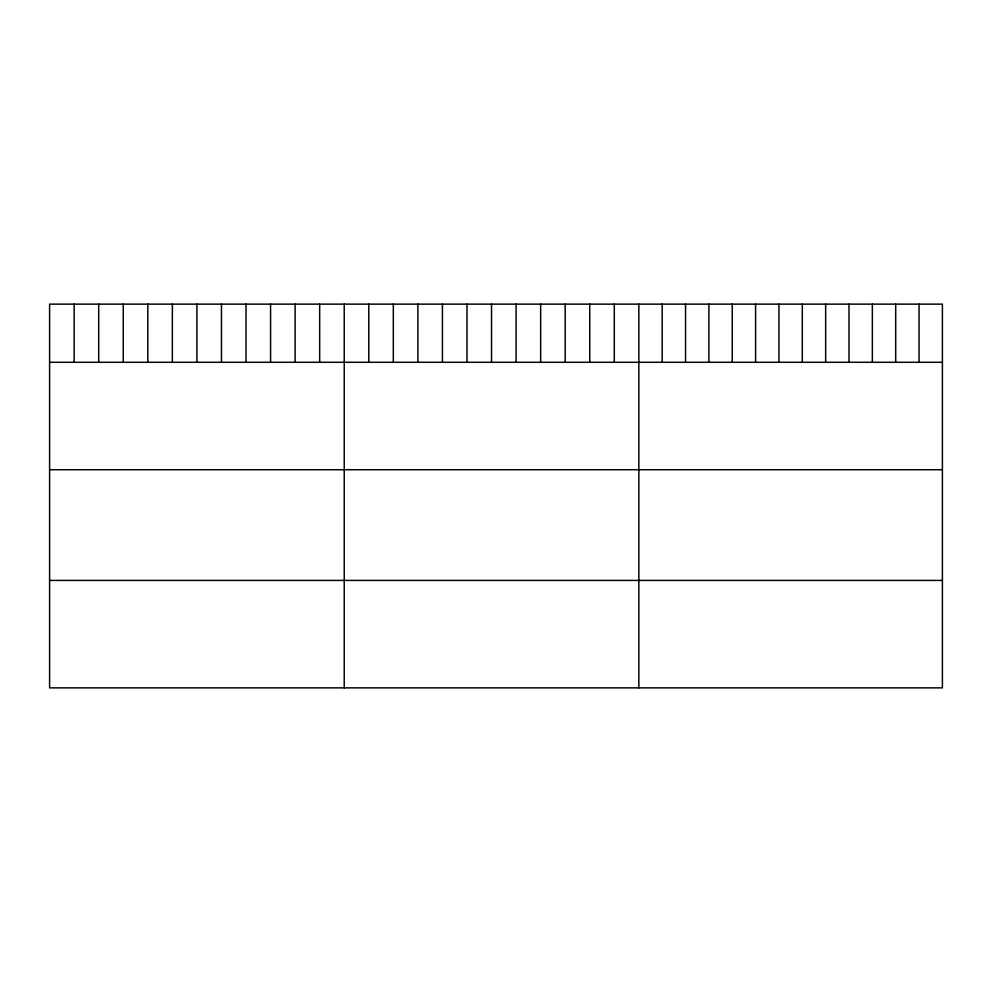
<?xml version="1.0" encoding="UTF-8"?>
<svg xmlns="http://www.w3.org/2000/svg" width="992" height="992" viewBox="0 0 992 992"><rect width="100%" height="100%" fill="white"/><g stroke="black" fill="none" stroke-linecap="round" stroke-linejoin="round"><path stroke-width="1.49" d="M942.4 362.291L942.4 687.865L49.6 687.865L49.6 304.135L942.4 304.135L942.4 362.291L49.6 362.291M49.6 469.724L942.4 469.724M49.6 580.419L942.4 580.419M919.051 304.135L919.051 362.291M895.702 304.135L895.702 362.291M872.352 304.135L872.352 362.291M849.003 304.135L849.003 362.291M825.654 304.135L825.654 362.291M802.305 304.135L802.305 362.291M778.943 304.135L778.943 362.291M755.594 304.135L755.594 362.291M732.245 304.135L732.245 362.291M708.896 304.135L708.896 362.291M685.546 304.135L685.546 362.291M662.197 304.135L662.197 362.291M638.848 304.135L638.848 687.865M614.296 304.135L614.296 362.291M589.744 304.135L589.744 362.291M565.192 304.135L565.192 362.291M540.64 304.135L540.64 362.291M516.088 304.135L516.088 362.291M491.536 304.135L491.536 362.291M466.984 304.135L466.984 362.291M442.432 304.135L442.432 362.291M417.88 304.135L417.88 362.291M393.328 304.135L393.328 362.291M368.776 304.135L368.776 362.291M344.224 304.135L344.224 687.865M319.672 304.135L319.672 362.291M295.12 304.135L295.12 362.291M270.568 304.135L270.568 362.291M246.016 304.135L246.016 362.291M221.464 304.135L221.464 362.291M196.912 304.135L196.912 362.291M172.36 304.135L172.36 362.291M147.808 304.135L147.808 362.291M123.256 304.135L123.256 362.291M98.704 304.135L98.704 362.291M74.152 304.135L74.152 362.291"/></g></svg>
